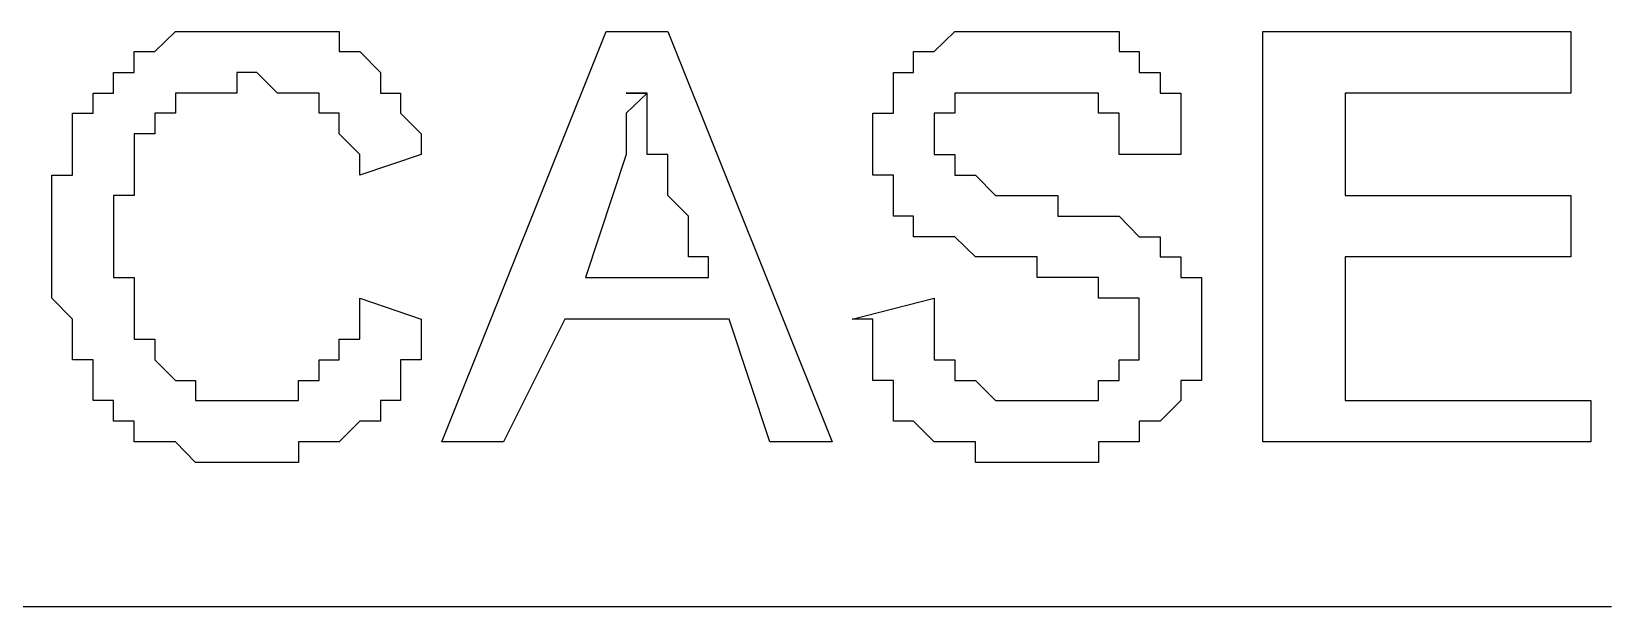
# Model space of a CAD drawing. Header units: inches. Extents: x -628 to 1537, y -1730 to 336.
# Drawn here: x 130.17 to 150.57, y -431.14 to -423.73 of the extents above; entities that cross this region are included whole.
import ezdxf

# ---------------------------------------------------------------- set-up
doc = ezdxf.new("R2010")
doc.units = ezdxf.units.IN
doc.layers.get('0').update_dxf_attribs({"linetype": 'CONTINUOUS'})

msp = doc.modelspace()

# ---------------------------------------------------------------- linework, layer by layer
at = {"color": 6}
for p, q in [((131.766, -423.984), (132.033, -423.726)), ((132.033, -423.726), (132.033, -423.726)), ((132.033, -423.726), (132.033, -423.726)), ((132.033, -423.726), (132.033, -423.726)), ((132.033, -423.726), (132.291, -423.726)), ((132.291, -423.726), (132.291, -423.726)), ((132.291, -423.726), (132.291, -423.726)), ((132.291, -423.726), (132.558, -423.726)), ((132.558, -423.726), (132.558, -423.726)), ((132.558, -423.726), (132.558, -423.726)), ((132.558, -423.726), (132.558, -423.726)), ((132.558, -423.726), (132.825, -423.726)), ((132.825, -423.726), (132.825, -423.726)), ((132.825, -423.726), (132.825, -423.726)), ((132.825, -423.726), (133.083, -423.726)), ((133.083, -423.726), (133.083, -423.726)), ((133.083, -423.726), (133.083, -423.726)), ((133.083, -423.726), (133.083, -423.726)), ((133.083, -423.726), (133.35, -423.726)), ((133.35, -423.726), (133.35, -423.726)), ((133.35, -423.726), (133.35, -423.726)), ((133.35, -423.726), (133.618, -423.726)), ((133.618, -423.726), (133.618, -423.726)), ((133.618, -423.726), (133.618, -423.726)), ((133.618, -423.726), (133.618, -423.726)), ((133.618, -423.726), (133.887, -423.726)), ((133.887, -423.726), (133.887, -423.726)), ((133.887, -423.726), (133.887, -423.726)), ((133.887, -423.726), (133.887, -423.726)), ((133.887, -423.726), (134.145, -423.726)), ((134.145, -423.726), (134.145, -423.984)), ((135.471, -429.018), (137.592, -423.726)), ((137.592, -423.726), (138.387, -423.726)), ((138.387, -423.726), (140.507, -429.018)), ((141.825, -423.984), (142.092, -423.726)), ((142.092, -423.726), (142.092, -423.726)), ((142.092, -423.726), (142.092, -423.726)), ((142.092, -423.726), (142.092, -423.726)), ((142.092, -423.726), (142.359, -423.726)), ((142.359, -423.726), (142.359, -423.726)), ((142.359, -423.726), (142.359, -423.726)), ((142.359, -423.726), (142.359, -423.726)), ((142.359, -423.726), (142.619, -423.726)), ((142.619, -423.726), (142.619, -423.726)), ((142.619, -423.726), (142.619, -423.726)), ((142.619, -423.726), (142.887, -423.726)), ((142.887, -423.726), (142.887, -423.726)), ((142.887, -423.726), (142.887, -423.726)), ((142.887, -423.726), (142.887, -423.726)), ((142.887, -423.726), (143.154, -423.726)), ((143.154, -423.726), (143.154, -423.726)), ((143.154, -423.726), (143.154, -423.726)), ((143.154, -423.726), (143.421, -423.726)), ((143.421, -423.726), (143.421, -423.726)), ((143.421, -423.726), (143.421, -423.726)), ((143.421, -423.726), (143.421, -423.726)), ((143.421, -423.726), (143.679, -423.726)), ((143.679, -423.726), (143.679, -423.726)), ((143.679, -423.726), (143.679, -423.726)), ((143.679, -423.726), (143.946, -423.726)), ((143.946, -423.726), (143.946, -423.726)), ((143.946, -423.726), (143.946, -423.726)), ((143.946, -423.726), (143.946, -423.726)), ((143.946, -423.726), (144.214, -423.726)), ((144.214, -423.726), (144.214, -423.726)), ((144.214, -423.726), (144.214, -423.984)), ((146.067, -429.018), (146.067, -423.726)), ((146.067, -423.726), (150.042, -423.726)), ((150.042, -423.726), (150.042, -424.518)), ((131.499, -424.251), (131.499, -423.984)), ((131.499, -423.984), (131.499, -423.984)), ((131.499, -423.984), (131.499, -423.984)), ((131.499, -423.984), (131.766, -423.984)), ((131.766, -423.984), (131.766, -423.984)), ((131.766, -423.984), (131.766, -423.984)), ((131.766, -423.984), (131.766, -423.984)), ((134.145, -423.984), (134.145, -423.984)), ((134.145, -423.984), (134.145, -423.984)), ((134.145, -423.984), (134.412, -423.984)), ((134.412, -423.984), (134.412, -423.984)), ((134.412, -423.984), (134.412, -423.984)), ((134.412, -423.984), (134.412, -423.984)), ((134.412, -423.984), (134.412, -423.984)), ((134.412, -423.984), (134.679, -424.251)), ((141.558, -424.251), (141.558, -423.984)), ((141.558, -423.984), (141.558, -423.984)), ((141.558, -423.984), (141.558, -423.984)), ((141.558, -423.984), (141.825, -423.984)), ((141.825, -423.984), (141.825, -423.984)), ((141.825, -423.984), (141.825, -423.984)), ((141.825, -423.984), (141.825, -423.984)), ((144.214, -423.984), (144.214, -423.984)), ((144.214, -423.984), (144.214, -423.984)), ((144.214, -423.984), (144.471, -423.984)), ((144.471, -423.984), (144.471, -423.984)), ((144.471, -423.984), (144.471, -423.984)), ((144.471, -423.984), (144.471, -423.984)), ((144.471, -423.984), (144.471, -424.251)), ((131.23, -424.518), (131.23, -424.251)), ((131.23, -424.251), (131.23, -424.251)), ((131.23, -424.251), (131.23, -424.251)), ((131.23, -424.251), (131.23, -424.251)), ((131.23, -424.251), (131.499, -424.251)), ((131.499, -424.251), (131.499, -424.251)), ((133.083, -424.251), (132.825, -424.251)), ((132.825, -424.251), (132.825, -424.251)), ((132.825, -424.251), (132.825, -424.251)), ((132.825, -424.251), (132.825, -424.518)), ((133.35, -424.518), (133.083, -424.251)), ((133.083, -424.251), (133.083, -424.251)), ((133.083, -424.251), (133.083, -424.251)), ((134.679, -424.251), (134.679, -424.251)), ((134.679, -424.251), (134.679, -424.251)), ((134.679, -424.251), (134.679, -424.251)), ((134.679, -424.251), (134.679, -424.251)), ((134.679, -424.251), (134.679, -424.518)), ((141.3, -424.518), (141.3, -424.251)), ((141.3, -424.251), (141.3, -424.251)), ((141.3, -424.251), (141.558, -424.251)), ((141.558, -424.251), (141.558, -424.251)), ((141.558, -424.251), (141.558, -424.251)), ((144.471, -424.251), (144.741, -424.251)), ((144.741, -424.251), (144.741, -424.251)), ((144.741, -424.251), (144.741, -424.251)), ((144.741, -424.251), (144.741, -424.251)), ((144.741, -424.251), (144.741, -424.518)), ((130.971, -424.776), (130.971, -424.518)), ((130.971, -424.518), (130.971, -424.518)), ((130.971, -424.518), (130.971, -424.518)), ((130.971, -424.518), (130.971, -424.518)), ((130.971, -424.518), (131.23, -424.518)), ((132.291, -424.518), (132.033, -424.518)), ((132.033, -424.518), (132.033, -424.518)), ((132.033, -424.518), (132.033, -424.776)), ((132.558, -424.518), (132.291, -424.518)), ((132.291, -424.518), (132.291, -424.518)), ((132.291, -424.518), (132.291, -424.518)), ((132.291, -424.518), (132.291, -424.518)), ((132.825, -424.518), (132.558, -424.518)), ((132.558, -424.518), (132.558, -424.518)), ((132.558, -424.518), (132.558, -424.518)), ((133.618, -424.518), (133.35, -424.518)), ((133.35, -424.518), (133.35, -424.518)), ((133.35, -424.518), (133.35, -424.518)), ((133.35, -424.518), (133.35, -424.518)), ((133.887, -424.518), (133.618, -424.518)), ((133.618, -424.518), (133.618, -424.518)), ((133.618, -424.518), (133.618, -424.518)), ((133.618, -424.518), (133.618, -424.518)), ((133.887, -424.776), (133.887, -424.518)), ((133.887, -424.518), (133.887, -424.518)), ((134.679, -424.518), (134.937, -424.518)), ((134.937, -424.518), (134.937, -424.518)), ((134.937, -424.518), (134.937, -424.518)), ((134.937, -424.518), (134.937, -424.776)), ((138.119, -424.518), (137.85, -424.518)), ((137.85, -424.518), (137.85, -424.518)), ((137.85, -424.518), (137.85, -424.518)), ((137.85, -424.518), (138.119, -424.518)), ((138.119, -424.518), (137.85, -424.776)), ((138.119, -424.776), (138.119, -424.518)), ((138.119, -424.518), (138.119, -424.518)), ((138.119, -424.518), (138.119, -424.518)), ((138.119, -424.518), (138.119, -424.518)), ((141.3, -424.776), (141.3, -424.518)), ((141.3, -424.518), (141.3, -424.518)), ((141.3, -424.518), (141.3, -424.518)), ((141.3, -424.518), (141.3, -424.518)), ((142.359, -424.518), (142.092, -424.518)), ((142.092, -424.518), (142.092, -424.776)), ((142.619, -424.518), (142.359, -424.518)), ((142.359, -424.518), (142.359, -424.518)), ((142.359, -424.518), (142.359, -424.518)), ((142.359, -424.518), (142.359, -424.518)), ((142.359, -424.518), (142.359, -424.518)), ((142.887, -424.518), (142.619, -424.518)), ((142.619, -424.518), (142.619, -424.518)), ((142.619, -424.518), (142.619, -424.518)), ((142.619, -424.518), (142.619, -424.518)), ((143.154, -424.518), (142.887, -424.518)), ((142.887, -424.518), (142.887, -424.518)), ((142.887, -424.518), (142.887, -424.518)), ((143.421, -424.518), (143.154, -424.518)), ((143.154, -424.518), (143.154, -424.518)), ((143.154, -424.518), (143.154, -424.518)), ((143.154, -424.518), (143.154, -424.518)), ((143.679, -424.518), (143.421, -424.518)), ((143.421, -424.518), (143.421, -424.518)), ((143.421, -424.518), (143.421, -424.518)), ((143.946, -424.518), (143.679, -424.518)), ((143.679, -424.518), (143.679, -424.518)), ((143.679, -424.518), (143.679, -424.518)), ((143.679, -424.518), (143.679, -424.518)), ((143.946, -424.776), (143.946, -424.518)), ((143.946, -424.518), (143.946, -424.518)), ((143.946, -424.518), (143.946, -424.518)), ((144.741, -424.518), (144.741, -424.518)), ((144.741, -424.518), (145.008, -424.518)), ((145.008, -424.518), (145.008, -424.518)), ((145.008, -424.518), (145.008, -424.776)), ((150.042, -424.518), (147.129, -424.518)), ((147.129, -424.518), (147.129, -425.838)), ((130.704, -425.045), (130.704, -424.776)), ((130.704, -424.776), (130.971, -424.776)), ((130.971, -424.776), (130.971, -424.776)), ((130.971, -424.776), (130.971, -424.776)), ((132.033, -424.776), (131.766, -424.776)), ((131.766, -424.776), (131.766, -424.776)), ((131.766, -424.776), (131.766, -424.776)), ((131.766, -424.776), (131.766, -425.045)), ((132.033, -424.776), (132.033, -424.776)), ((132.033, -424.776), (132.033, -424.776)), ((134.145, -424.776), (133.887, -424.776)), ((133.887, -424.776), (133.887, -424.776)), ((133.887, -424.776), (133.887, -424.776)), ((134.145, -425.045), (134.145, -424.776)), ((134.145, -424.776), (134.145, -424.776)), ((134.145, -424.776), (134.145, -424.776)), ((134.937, -424.776), (134.937, -424.776)), ((134.937, -424.776), (134.937, -424.776)), ((134.937, -424.776), (134.937, -424.776)), ((134.937, -424.776), (135.204, -425.045)), ((137.85, -424.776), (137.85, -424.776)), ((137.85, -424.776), (137.85, -424.776)), ((137.85, -424.776), (137.85, -425.045)), ((138.119, -425.045), (138.119, -424.776)), ((138.119, -424.776), (138.119, -424.776)), ((138.119, -424.776), (138.119, -424.776)), ((141.033, -425.045), (141.033, -424.776)), ((141.033, -424.776), (141.033, -424.776)), ((141.033, -424.776), (141.3, -424.776)), ((141.3, -424.776), (141.3, -424.776)), ((142.092, -424.776), (141.825, -424.776)), ((141.825, -424.776), (141.825, -425.045)), ((142.092, -424.776), (142.092, -424.776)), ((142.092, -424.776), (142.092, -424.776)), ((142.092, -424.776), (142.092, -424.776)), ((144.214, -424.776), (143.946, -424.776)), ((143.946, -424.776), (143.946, -424.776)), ((143.946, -424.776), (143.946, -424.776)), ((144.214, -425.312), (144.214, -424.776)), ((145.008, -424.776), (145.008, -424.776)), ((145.008, -424.776), (145.008, -424.776)), ((145.008, -424.776), (145.008, -424.776)), ((145.008, -424.776), (145.008, -425.045)), ((130.704, -425.312), (130.704, -425.045)), ((130.704, -425.045), (130.704, -425.045)), ((130.704, -425.045), (130.704, -425.045)), ((130.704, -425.045), (130.704, -425.045)), ((130.704, -425.045), (130.704, -425.045)), ((131.766, -425.045), (131.499, -425.045)), ((131.499, -425.045), (131.499, -425.312)), ((131.766, -425.045), (131.766, -425.045)), ((131.766, -425.045), (131.766, -425.045)), ((131.766, -425.045), (131.766, -425.045)), ((134.412, -425.312), (134.145, -425.045)), ((134.145, -425.045), (134.145, -425.045)), ((134.145, -425.045), (134.145, -425.045)), ((134.145, -425.045), (134.145, -425.045)), ((135.204, -425.045), (135.204, -425.045)), ((135.204, -425.045), (135.204, -425.045)), ((135.204, -425.045), (135.204, -425.045)), ((135.204, -425.045), (135.204, -425.312)), ((137.85, -425.045), (137.85, -425.045)), ((137.85, -425.045), (137.85, -425.045)), ((137.85, -425.045), (137.85, -425.045)), ((137.85, -425.045), (137.85, -425.312)), ((138.119, -425.312), (138.119, -425.045)), ((138.119, -425.045), (138.119, -425.045)), ((138.119, -425.045), (138.119, -425.045)), ((138.119, -425.045), (138.119, -425.045)), ((138.119, -425.045), (138.119, -425.045)), ((138.119, -425.045), (138.119, -425.045)), ((138.119, -425.045), (138.119, -425.045)), ((138.119, -425.045), (138.119, -425.045)), ((138.119, -425.045), (138.119, -425.045)), ((141.033, -425.312), (141.033, -425.045)), ((141.033, -425.045), (141.033, -425.045)), ((141.033, -425.045), (141.033, -425.045)), ((141.033, -425.045), (141.033, -425.045)), ((141.825, -425.045), (141.825, -425.045)), ((141.825, -425.045), (141.825, -425.045)), ((141.825, -425.045), (141.825, -425.312)), ((145.008, -425.045), (145.008, -425.045)), ((145.008, -425.045), (145.008, -425.045)), ((145.008, -425.045), (145.008, -425.045)), ((145.008, -425.045), (145.008, -425.312)), ((130.704, -425.579), (130.704, -425.312)), ((130.704, -425.312), (130.704, -425.312)), ((130.704, -425.312), (130.704, -425.312)), ((131.499, -425.312), (131.499, -425.312)), ((131.499, -425.312), (131.499, -425.312)), ((131.499, -425.312), (131.499, -425.312)), ((131.499, -425.312), (131.499, -425.579)), ((135.204, -425.312), (134.412, -425.579)), ((134.412, -425.579), (134.412, -425.312)), ((134.412, -425.312), (134.412, -425.312)), ((134.412, -425.312), (134.412, -425.312)), ((135.204, -425.312), (135.204, -425.312)), ((137.85, -425.312), (137.325, -426.897)), ((137.85, -425.312), (137.85, -425.312)), ((137.85, -425.312), (137.85, -425.312)), ((138.387, -425.312), (138.119, -425.312)), ((138.119, -425.312), (138.119, -425.312)), ((138.119, -425.312), (138.119, -425.312)), ((138.387, -425.579), (138.387, -425.312)), ((138.387, -425.312), (138.387, -425.312)), ((141.033, -425.579), (141.033, -425.312)), ((141.033, -425.312), (141.033, -425.312)), ((141.033, -425.312), (141.033, -425.312)), ((141.033, -425.312), (141.033, -425.312)), ((141.825, -425.312), (141.825, -425.312)), ((141.825, -425.312), (141.825, -425.312)), ((141.825, -425.312), (142.092, -425.312)), ((142.092, -425.312), (142.092, -425.579)), ((144.214, -425.312), (144.214, -425.312)), ((144.214, -425.312), (144.214, -425.312)), ((145.008, -425.312), (144.214, -425.312)), ((145.008, -425.312), (145.008, -425.312)), ((145.008, -425.312), (145.008, -425.312)), ((130.437, -425.838), (130.437, -425.579)), ((130.437, -425.579), (130.437, -425.579)), ((130.437, -425.579), (130.437, -425.579)), ((130.437, -425.579), (130.704, -425.579)), ((131.499, -425.579), (131.499, -425.579)), ((131.499, -425.579), (131.499, -425.579)), ((131.499, -425.579), (131.499, -425.579)), ((131.499, -425.579), (131.499, -425.838)), ((138.387, -425.838), (138.387, -425.579)), ((138.387, -425.579), (138.387, -425.579)), ((138.387, -425.579), (138.387, -425.579)), ((141.3, -425.579), (141.033, -425.579)), ((141.033, -425.579), (141.033, -425.579)), ((141.3, -425.838), (141.3, -425.579)), ((142.092, -425.579), (142.092, -425.579)), ((142.092, -425.579), (142.092, -425.579)), ((142.092, -425.579), (142.092, -425.579)), ((142.092, -425.579), (142.092, -425.579)), ((142.092, -425.579), (142.359, -425.579)), ((142.359, -425.579), (142.359, -425.579)), ((142.359, -425.579), (142.359, -425.579)), ((142.359, -425.579), (142.359, -425.579)), ((142.359, -425.579), (142.359, -425.579)), ((142.359, -425.579), (142.619, -425.838)), ((130.437, -426.105), (130.437, -425.838)), ((130.437, -425.838), (130.437, -425.838)), ((130.437, -425.838), (130.437, -425.838)), ((131.499, -425.838), (131.23, -425.838)), ((131.23, -425.838), (131.23, -426.105)), ((131.499, -425.838), (131.499, -425.838)), ((131.499, -425.838), (131.499, -425.838)), ((138.654, -426.105), (138.387, -425.838)), ((138.387, -425.838), (138.387, -425.838)), ((138.387, -425.838), (138.387, -425.838)), ((138.387, -425.838), (138.387, -425.838)), ((141.3, -426.105), (141.3, -425.838)), ((141.3, -425.838), (141.3, -425.838)), ((141.3, -425.838), (141.3, -425.838)), ((141.3, -425.838), (141.3, -425.838)), ((141.3, -425.838), (141.3, -425.838)), ((142.619, -425.838), (142.619, -425.838)), ((142.619, -425.838), (142.619, -425.838)), ((142.619, -425.838), (142.887, -425.838)), ((142.887, -425.838), (142.887, -425.838)), ((142.887, -425.838), (142.887, -425.838)), ((142.887, -425.838), (143.154, -425.838)), ((143.154, -425.838), (143.154, -425.838)), ((143.154, -425.838), (143.154, -425.838)), ((143.154, -425.838), (143.154, -425.838)), ((143.154, -425.838), (143.421, -425.838)), ((143.421, -425.838), (143.421, -425.838)), ((143.421, -425.838), (143.421, -426.105)), ((147.129, -425.838), (150.042, -425.838)), ((150.042, -425.838), (150.042, -426.63)), ((130.437, -426.372), (130.437, -426.105)), ((130.437, -426.105), (130.437, -426.105)), ((130.437, -426.105), (130.437, -426.105)), ((130.437, -426.105), (130.437, -426.105)), ((131.23, -426.105), (131.23, -426.105)), ((131.23, -426.105), (131.23, -426.105)), ((131.23, -426.105), (131.23, -426.372)), ((138.654, -426.63), (138.654, -426.105)), ((141.558, -426.105), (141.3, -426.105)), ((141.558, -426.372), (141.558, -426.105)), ((141.558, -426.105), (141.558, -426.105)), ((141.558, -426.105), (141.558, -426.105)), ((141.558, -426.105), (141.558, -426.105)), ((141.558, -426.105), (141.558, -426.105)), ((143.421, -426.105), (143.679, -426.105)), ((143.679, -426.105), (143.679, -426.105)), ((143.679, -426.105), (143.679, -426.105)), ((143.679, -426.105), (143.679, -426.105)), ((143.679, -426.105), (143.946, -426.105)), ((143.946, -426.105), (143.946, -426.105)), ((143.946, -426.105), (143.946, -426.105)), ((143.946, -426.105), (144.214, -426.105)), ((144.214, -426.105), (144.214, -426.105)), ((144.214, -426.105), (144.214, -426.105)), ((144.214, -426.105), (144.214, -426.105)), ((144.214, -426.105), (144.214, -426.105)), ((144.214, -426.105), (144.471, -426.372)), ((130.437, -426.63), (130.437, -426.372)), ((130.437, -426.372), (130.437, -426.372)), ((130.437, -426.372), (130.437, -426.372)), ((131.23, -426.372), (131.23, -426.372)), ((131.23, -426.372), (131.23, -426.372)), ((131.23, -426.372), (131.23, -426.372)), ((131.23, -426.372), (131.23, -426.63)), ((141.825, -426.372), (141.558, -426.372)), ((142.092, -426.372), (141.825, -426.372)), ((141.825, -426.372), (141.825, -426.372)), ((141.825, -426.372), (141.825, -426.372)), ((141.825, -426.372), (141.825, -426.372)), ((141.825, -426.372), (141.825, -426.372)), ((142.359, -426.63), (142.092, -426.372)), ((142.092, -426.372), (142.092, -426.372)), ((142.092, -426.372), (142.092, -426.372)), ((144.471, -426.372), (144.471, -426.372)), ((144.471, -426.372), (144.471, -426.372)), ((144.471, -426.372), (144.471, -426.372)), ((144.471, -426.372), (144.741, -426.372)), ((144.741, -426.372), (144.741, -426.372)), ((144.741, -426.372), (144.741, -426.372)), ((144.741, -426.372), (144.741, -426.63)), ((130.437, -426.897), (130.437, -426.63)), ((130.437, -426.63), (130.437, -426.63)), ((130.437, -426.63), (130.437, -426.63)), ((130.437, -426.63), (130.437, -426.63)), ((131.23, -426.63), (131.23, -426.63)), ((131.23, -426.63), (131.23, -426.63)), ((131.23, -426.63), (131.23, -426.897)), ((138.912, -426.63), (138.654, -426.63)), ((138.912, -426.897), (138.912, -426.63)), ((142.619, -426.63), (142.359, -426.63)), ((142.359, -426.63), (142.359, -426.63)), ((142.359, -426.63), (142.359, -426.63)), ((142.359, -426.63), (142.359, -426.63)), ((142.887, -426.63), (142.619, -426.63)), ((142.619, -426.63), (142.619, -426.63)), ((142.619, -426.63), (142.619, -426.63)), ((143.154, -426.63), (142.887, -426.63)), ((142.887, -426.63), (142.887, -426.63)), ((142.887, -426.63), (142.887, -426.63)), ((143.154, -426.897), (143.154, -426.63)), ((143.154, -426.63), (143.154, -426.63)), ((144.741, -426.63), (144.741, -426.63)), ((144.741, -426.63), (145.008, -426.63)), ((145.008, -426.63), (145.008, -426.63)), ((145.008, -426.63), (145.008, -426.63)), ((145.008, -426.63), (145.008, -426.897)), ((150.042, -426.63), (147.129, -426.63)), ((147.129, -426.63), (147.129, -428.484)), ((130.437, -427.164), (130.437, -426.897)), ((130.437, -426.897), (130.437, -426.897)), ((130.437, -426.897), (130.437, -426.897)), ((131.23, -426.897), (131.23, -426.897)), ((131.23, -426.897), (131.499, -426.897)), ((131.499, -426.897), (131.499, -427.164)), ((137.325, -426.897), (138.912, -426.897)), ((143.421, -426.897), (143.154, -426.897)), ((143.679, -426.897), (143.421, -426.897)), ((143.421, -426.897), (143.421, -426.897)), ((143.421, -426.897), (143.421, -426.897)), ((143.946, -426.897), (143.679, -426.897)), ((143.679, -426.897), (143.679, -426.897)), ((143.679, -426.897), (143.679, -426.897)), ((143.679, -426.897), (143.679, -426.897)), ((143.946, -427.164), (143.946, -426.897)), ((143.946, -426.897), (143.946, -426.897)), ((143.946, -426.897), (143.946, -426.897)), ((143.946, -426.897), (143.946, -426.897)), ((145.008, -426.897), (145.008, -426.897)), ((145.008, -426.897), (145.008, -426.897)), ((145.008, -426.897), (145.275, -426.897)), ((145.275, -426.897), (145.275, -427.164)), ((130.704, -427.433), (130.437, -427.164)), ((130.437, -427.164), (130.437, -427.164)), ((130.437, -427.164), (130.437, -427.164)), ((130.437, -427.164), (130.437, -427.164)), ((131.499, -427.164), (131.499, -427.164)), ((131.499, -427.164), (131.499, -427.164)), ((131.499, -427.164), (131.499, -427.433)), ((134.412, -427.433), (134.412, -427.164)), ((134.412, -427.164), (134.412, -427.164)), ((134.412, -427.164), (135.204, -427.433)), ((140.766, -427.433), (141.825, -427.164)), ((141.825, -427.164), (141.825, -427.433)), ((144.214, -427.164), (143.946, -427.164)), ((144.471, -427.164), (144.214, -427.164)), ((144.214, -427.164), (144.214, -427.164)), ((144.214, -427.164), (144.214, -427.164)), ((144.214, -427.164), (144.214, -427.164)), ((144.214, -427.164), (144.214, -427.164)), ((144.471, -427.433), (144.471, -427.164)), ((145.275, -427.164), (145.275, -427.164)), ((145.275, -427.164), (145.275, -427.164)), ((145.275, -427.164), (145.275, -427.164)), ((145.275, -427.164), (145.275, -427.433)), ((130.704, -427.692), (130.704, -427.433)), ((130.704, -427.433), (130.704, -427.433)), ((130.704, -427.433), (130.704, -427.433)), ((131.499, -427.433), (131.499, -427.433)), ((131.499, -427.433), (131.499, -427.433)), ((131.499, -427.433), (131.499, -427.433)), ((131.499, -427.433), (131.499, -427.692)), ((134.412, -427.692), (134.412, -427.433)), ((134.412, -427.433), (134.412, -427.433)), ((134.412, -427.433), (134.412, -427.433)), ((134.412, -427.433), (134.412, -427.433)), ((135.204, -427.433), (135.204, -427.433)), ((135.204, -427.433), (135.204, -427.433)), ((135.204, -427.433), (135.204, -427.959)), ((137.058, -427.433), (136.266, -429.018)), ((139.179, -427.433), (137.058, -427.433)), ((139.704, -429.018), (139.179, -427.433)), ((141.033, -427.433), (140.766, -427.433)), ((140.766, -427.433), (140.766, -427.433)), ((141.033, -427.692), (141.033, -427.433)), ((141.033, -427.433), (141.033, -427.433)), ((141.825, -427.433), (141.825, -427.433)), ((141.825, -427.433), (141.825, -427.433)), ((141.825, -427.433), (141.825, -427.692)), ((144.471, -427.692), (144.471, -427.433)), ((144.471, -427.433), (144.471, -427.433)), ((144.471, -427.433), (144.471, -427.433)), ((144.471, -427.433), (144.471, -427.433)), ((145.275, -427.433), (145.275, -427.433)), ((145.275, -427.433), (145.275, -427.433)), ((145.275, -427.433), (145.275, -427.692)), ((130.704, -427.959), (130.704, -427.692)), ((130.704, -427.692), (130.704, -427.692)), ((130.704, -427.692), (130.704, -427.692)), ((130.704, -427.692), (130.704, -427.692)), ((131.499, -427.692), (131.499, -427.692)), ((131.499, -427.692), (131.499, -427.692)), ((131.499, -427.692), (131.499, -427.692)), ((131.499, -427.692), (131.766, -427.692)), ((131.766, -427.692), (131.766, -427.959)), ((134.145, -427.959), (134.145, -427.692)), ((134.145, -427.692), (134.145, -427.692)), ((134.145, -427.692), (134.145, -427.692)), ((134.145, -427.692), (134.412, -427.692)), ((141.033, -427.959), (141.033, -427.692)), ((141.033, -427.692), (141.033, -427.692)), ((141.033, -427.692), (141.033, -427.692)), ((141.033, -427.692), (141.033, -427.692)), ((141.825, -427.692), (141.825, -427.692)), ((141.825, -427.692), (141.825, -427.692)), ((141.825, -427.692), (141.825, -427.692)), ((141.825, -427.692), (141.825, -427.959)), ((144.471, -427.959), (144.471, -427.692)), ((144.471, -427.692), (144.471, -427.692)), ((144.471, -427.692), (144.471, -427.692)), ((145.275, -427.692), (145.275, -427.692)), ((145.275, -427.692), (145.275, -427.692)), ((145.275, -427.692), (145.275, -427.692)), ((145.275, -427.692), (145.275, -427.692)), ((145.275, -427.692), (145.275, -427.959)), ((130.971, -427.959), (130.704, -427.959)), ((130.704, -427.959), (130.704, -427.959)), ((130.704, -427.959), (130.704, -427.959)), ((130.971, -428.226), (130.971, -427.959)), ((131.766, -427.959), (131.766, -427.959)), ((131.766, -427.959), (131.766, -427.959)), ((131.766, -427.959), (131.766, -427.959)), ((131.766, -427.959), (131.766, -427.959)), ((131.766, -427.959), (131.766, -427.959)), ((131.766, -427.959), (132.033, -428.226)), ((133.887, -428.226), (133.887, -427.959)), ((133.887, -427.959), (134.145, -427.959)), ((134.145, -427.959), (134.145, -427.959)), ((134.145, -427.959), (134.145, -427.959)), ((134.145, -427.959), (134.145, -427.959)), ((135.204, -427.959), (134.937, -427.959)), ((134.937, -427.959), (134.937, -427.959)), ((134.937, -427.959), (134.937, -428.226)), ((141.033, -428.226), (141.033, -427.959)), ((141.033, -427.959), (141.033, -427.959)), ((141.033, -427.959), (141.033, -427.959)), ((141.825, -427.959), (141.825, -427.959)), ((141.825, -427.959), (141.825, -427.959)), ((141.825, -427.959), (142.092, -427.959)), ((142.092, -427.959), (142.092, -427.959)), ((142.092, -427.959), (142.092, -428.226)), ((144.214, -428.226), (144.214, -427.959)), ((144.214, -427.959), (144.214, -427.959)), ((144.214, -427.959), (144.471, -427.959)), ((144.471, -427.959), (144.471, -427.959)), ((144.471, -427.959), (144.471, -427.959)), ((145.275, -427.959), (145.275, -427.959)), ((145.275, -427.959), (145.275, -427.959)), ((145.275, -427.959), (145.275, -427.959)), ((145.275, -427.959), (145.275, -428.226)), ((130.971, -428.484), (130.971, -428.226)), ((130.971, -428.226), (130.971, -428.226)), ((130.971, -428.226), (130.971, -428.226)), ((130.971, -428.226), (130.971, -428.226)), ((130.971, -428.226), (130.971, -428.226)), ((132.033, -428.226), (132.033, -428.226)), ((132.033, -428.226), (132.033, -428.226)), ((132.033, -428.226), (132.033, -428.226)), ((132.033, -428.226), (132.291, -428.226)), ((132.291, -428.226), (132.291, -428.226)), ((132.291, -428.226), (132.291, -428.484)), ((133.618, -428.484), (133.618, -428.226)), ((133.618, -428.226), (133.887, -428.226)), ((133.887, -428.226), (133.887, -428.226)), ((133.887, -428.226), (133.887, -428.226)), ((133.887, -428.226), (133.887, -428.226)), ((133.887, -428.226), (133.887, -428.226)), ((134.937, -428.226), (134.937, -428.226)), ((134.937, -428.226), (134.937, -428.226)), ((134.937, -428.226), (134.937, -428.226)), ((134.937, -428.226), (134.937, -428.484)), ((141.3, -428.226), (141.033, -428.226)), ((141.033, -428.226), (141.033, -428.226)), ((141.033, -428.226), (141.033, -428.226)), ((141.033, -428.226), (141.033, -428.226)), ((141.3, -428.484), (141.3, -428.226)), ((142.092, -428.226), (142.092, -428.226)), ((142.092, -428.226), (142.092, -428.226)), ((142.092, -428.226), (142.359, -428.226)), ((142.359, -428.226), (142.359, -428.226)), ((142.359, -428.226), (142.359, -428.226)), ((142.359, -428.226), (142.359, -428.226)), ((142.359, -428.226), (142.359, -428.226)), ((142.359, -428.226), (142.619, -428.484)), ((143.946, -428.484), (143.946, -428.226)), ((143.946, -428.226), (143.946, -428.226)), ((143.946, -428.226), (143.946, -428.226)), ((143.946, -428.226), (143.946, -428.226)), ((143.946, -428.226), (144.214, -428.226)), ((144.214, -428.226), (144.214, -428.226)), ((144.214, -428.226), (144.214, -428.226)), ((145.275, -428.226), (145.008, -428.226)), ((145.008, -428.226), (145.008, -428.226)), ((145.008, -428.226), (145.008, -428.226)), ((145.008, -428.226), (145.008, -428.484)), ((131.23, -428.484), (130.971, -428.484)), ((130.971, -428.484), (130.971, -428.484)), ((131.23, -428.751), (131.23, -428.484)), ((131.23, -428.484), (131.23, -428.484)), ((131.23, -428.484), (131.23, -428.484)), ((132.291, -428.484), (132.291, -428.484)), ((132.291, -428.484), (132.558, -428.484)), ((132.558, -428.484), (132.558, -428.484)), ((132.558, -428.484), (132.558, -428.484)), ((132.558, -428.484), (132.558, -428.484)), ((132.558, -428.484), (132.825, -428.484)), ((132.825, -428.484), (132.825, -428.484)), ((132.825, -428.484), (132.825, -428.484)), ((132.825, -428.484), (133.083, -428.484)), ((133.083, -428.484), (133.083, -428.484)), ((133.083, -428.484), (133.083, -428.484)), ((133.083, -428.484), (133.083, -428.484)), ((133.083, -428.484), (133.083, -428.484)), ((133.083, -428.484), (133.35, -428.484)), ((133.35, -428.484), (133.35, -428.484)), ((133.35, -428.484), (133.35, -428.484)), ((133.35, -428.484), (133.618, -428.484)), ((133.618, -428.484), (133.618, -428.484)), ((133.618, -428.484), (133.618, -428.484)), ((134.937, -428.484), (134.679, -428.484)), ((134.679, -428.484), (134.679, -428.484)), ((134.679, -428.484), (134.679, -428.484)), ((134.679, -428.484), (134.679, -428.484)), ((134.679, -428.484), (134.679, -428.751)), ((134.937, -428.484), (134.937, -428.484)), ((141.3, -428.751), (141.3, -428.484)), ((141.3, -428.484), (141.3, -428.484)), ((141.3, -428.484), (141.3, -428.484)), ((141.3, -428.484), (141.3, -428.484)), ((142.619, -428.484), (142.619, -428.484)), ((142.619, -428.484), (142.619, -428.484)), ((142.619, -428.484), (142.887, -428.484)), ((142.887, -428.484), (142.887, -428.484)), ((142.887, -428.484), (142.887, -428.484)), ((142.887, -428.484), (142.887, -428.484)), ((142.887, -428.484), (143.154, -428.484)), ((143.154, -428.484), (143.154, -428.484)), ((143.154, -428.484), (143.154, -428.484)), ((143.154, -428.484), (143.154, -428.484)), ((143.154, -428.484), (143.421, -428.484)), ((143.421, -428.484), (143.421, -428.484)), ((143.421, -428.484), (143.421, -428.484)), ((143.421, -428.484), (143.679, -428.484)), ((143.679, -428.484), (143.679, -428.484)), ((143.679, -428.484), (143.679, -428.484)), ((143.679, -428.484), (143.946, -428.484)), ((145.008, -428.484), (144.741, -428.751)), ((145.008, -428.484), (145.008, -428.484)), ((145.008, -428.484), (145.008, -428.484)), ((145.008, -428.484), (145.008, -428.484)), ((147.129, -428.484), (150.3, -428.484)), ((150.3, -428.484), (150.3, -429.018)), ((131.499, -428.751), (131.23, -428.751)), ((131.23, -428.751), (131.23, -428.751)), ((131.23, -428.751), (131.23, -428.751)), ((131.499, -429.018), (131.499, -428.751)), ((131.499, -428.751), (131.499, -428.751)), ((131.499, -428.751), (131.499, -428.751)), ((131.499, -428.751), (131.499, -428.751)), ((134.412, -428.751), (134.145, -429.018)), ((134.679, -428.751), (134.412, -428.751)), ((134.412, -428.751), (134.412, -428.751)), ((134.412, -428.751), (134.412, -428.751)), ((134.412, -428.751), (134.412, -428.751)), ((134.412, -428.751), (134.412, -428.751)), ((141.558, -428.751), (141.3, -428.751)), ((141.825, -429.018), (141.558, -428.751)), ((141.558, -428.751), (141.558, -428.751)), ((141.558, -428.751), (141.558, -428.751)), ((141.558, -428.751), (141.558, -428.751)), ((141.558, -428.751), (141.558, -428.751)), ((141.558, -428.751), (141.558, -428.751)), ((144.741, -428.751), (144.471, -428.751)), ((144.471, -428.751), (144.471, -429.018)), ((144.741, -428.751), (144.741, -428.751)), ((144.741, -428.751), (144.741, -428.751)), ((144.741, -428.751), (144.741, -428.751)), ((144.741, -428.751), (144.741, -428.751)), ((131.766, -429.018), (131.499, -429.018)), ((132.033, -429.018), (131.766, -429.018)), ((131.766, -429.018), (131.766, -429.018)), ((131.766, -429.018), (131.766, -429.018)), ((131.766, -429.018), (131.766, -429.018)), ((132.291, -429.285), (132.033, -429.018)), ((132.033, -429.018), (132.033, -429.018)), ((132.033, -429.018), (132.033, -429.018)), ((132.033, -429.018), (132.033, -429.018)), ((133.887, -429.018), (133.618, -429.018)), ((133.618, -429.018), (133.618, -429.285)), ((134.145, -429.018), (133.887, -429.018)), ((133.887, -429.018), (133.887, -429.018)), ((133.887, -429.018), (133.887, -429.018)), ((133.887, -429.018), (133.887, -429.018)), ((134.145, -429.018), (134.145, -429.018)), ((134.145, -429.018), (134.145, -429.018)), ((134.145, -429.018), (134.145, -429.018)), ((136.266, -429.018), (135.471, -429.018)), ((140.507, -429.018), (139.704, -429.018)), ((142.092, -429.018), (141.825, -429.018)), ((141.825, -429.018), (141.825, -429.018)), ((141.825, -429.018), (141.825, -429.018)), ((141.825, -429.018), (141.825, -429.018)), ((142.359, -429.018), (142.092, -429.018)), ((142.092, -429.018), (142.092, -429.018)), ((142.092, -429.018), (142.092, -429.018)), ((142.092, -429.018), (142.092, -429.018)), ((142.359, -429.285), (142.359, -429.018)), ((142.359, -429.018), (142.359, -429.018)), ((144.214, -429.018), (143.946, -429.018)), ((143.946, -429.018), (143.946, -429.285)), ((144.471, -429.018), (144.214, -429.018)), ((144.214, -429.018), (144.214, -429.018)), ((144.214, -429.018), (144.214, -429.018)), ((144.214, -429.018), (144.214, -429.018)), ((144.471, -429.018), (144.471, -429.018)), ((144.471, -429.018), (144.471, -429.018)), ((144.471, -429.018), (144.471, -429.018)), ((150.3, -429.018), (146.067, -429.018)), ((132.558, -429.285), (132.291, -429.285)), ((132.291, -429.285), (132.291, -429.285)), ((132.291, -429.285), (132.291, -429.285)), ((132.825, -429.285), (132.558, -429.285)), ((132.558, -429.285), (132.558, -429.285)), ((132.558, -429.285), (132.558, -429.285)), ((132.558, -429.285), (132.558, -429.285)), ((133.083, -429.285), (132.825, -429.285)), ((132.825, -429.285), (132.825, -429.285)), ((132.825, -429.285), (132.825, -429.285)), ((133.35, -429.285), (133.083, -429.285)), ((133.083, -429.285), (133.083, -429.285)), ((133.083, -429.285), (133.083, -429.285)), ((133.083, -429.285), (133.083, -429.285)), ((133.618, -429.285), (133.35, -429.285)), ((133.35, -429.285), (133.35, -429.285)), ((133.35, -429.285), (133.35, -429.285)), ((133.618, -429.285), (133.618, -429.285)), ((133.618, -429.285), (133.618, -429.285)), ((142.619, -429.285), (142.359, -429.285)), ((142.359, -429.285), (142.359, -429.285)), ((142.887, -429.285), (142.619, -429.285)), ((142.619, -429.285), (142.619, -429.285)), ((142.619, -429.285), (142.619, -429.285)), ((143.154, -429.285), (142.887, -429.285)), ((142.887, -429.285), (142.887, -429.285)), ((142.887, -429.285), (142.887, -429.285)), ((143.421, -429.285), (143.154, -429.285)), ((143.154, -429.285), (143.154, -429.285)), ((143.154, -429.285), (143.154, -429.285)), ((143.154, -429.285), (143.154, -429.285)), ((143.679, -429.285), (143.421, -429.285)), ((143.421, -429.285), (143.421, -429.285)), ((143.421, -429.285), (143.421, -429.285)), ((143.946, -429.285), (143.679, -429.285)), ((143.679, -429.285), (143.679, -429.285)), ((143.679, -429.285), (143.679, -429.285)), ((143.679, -429.285), (143.679, -429.285)), ((143.946, -429.285), (143.946, -429.285)), ((107.928, -431.139), (150.567, -431.139))]:
    msp.add_line(p, q, dxfattribs=at)

doc.saveas('drawing.dxf')
